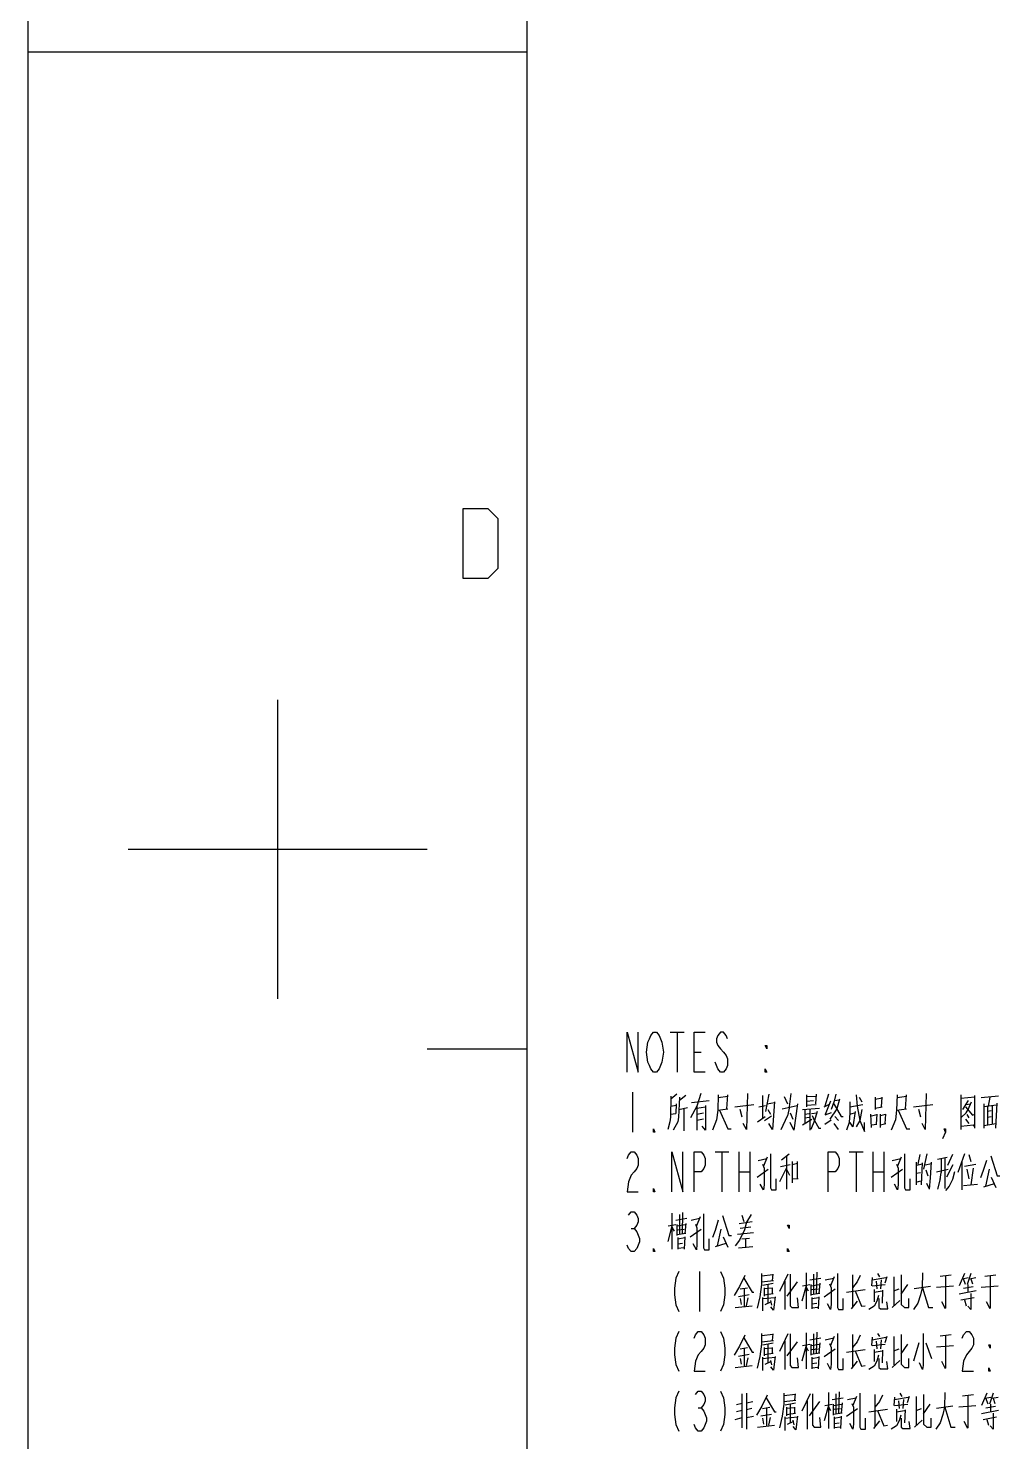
# Model space of a CAD drawing. Header units: millimetres. Extents: x 0 to 210, y 0 to 297.
# Drawn here: x 0 to 48.7, y 78.8 to 149.7 of the extents above; entities that cross this region are included whole.
import ezdxf

# ---------------------------------------------------------------- set-up
doc = ezdxf.new("R2010")
doc.units = ezdxf.units.MM
doc.header["$LTSCALE"] = 19.36
doc.layers.get('0').update_dxf_attribs({"linetype": 'CONTINUOUS'})

msp = doc.modelspace()

# ---------------------------------------------------------------- linework, layer by layer
at = {"color": 2}
for p, q in [((0, 0), (0, 297)), ((0, 148.5), (25, 148.5)), ((12.5, 101), (12.5, 116)), ((5, 108.5), (20, 108.5)), ((32.18, 99.32), (32.88, 99.32)), ((32.53, 99.32), (32.53, 97.32)), ((20, 98.5), (25, 98.5)), ((33.37, 98.32), (33.72, 98.32)), ((30.29, 96.32), (30.29, 94.32)), ((32.503, 96.223), (32.21, 95.965)), ((32.477, 95.739), (32.45, 95.255)), ((32.957, 96.158), (32.637, 95.9)), ((33.25, 95.804), (34.13, 95.9)), ((35.063, 96.094), (34.583, 96.029)), ((35.01, 95.481), (35.063, 96.191)), ((35.41, 95.578), (36.37, 95.707)), ((36.797, 96.158), (36.797, 95.029)), ((37.117, 96.223), (36.957, 95.352)), ((37.037, 95.739), (37.41, 95.804)), ((37.89, 96.094), (38.05, 95.739)), ((38.157, 95.578), (38.237, 96.255)), ((39.01, 96.191), (39.01, 95.578)), ((39.01, 96.094), (39.49, 96.126)), ((39.01, 95.868), (39.357, 95.9)), ((39.01, 95.674), (39.49, 95.707)), ((39.49, 96.223), (39.463, 95.739)), ((39.89, 95.578), (40.13, 95.707)), ((40.103, 96.223), (39.917, 95.61)), ((40.21, 95.868), (39.943, 95.191)), ((40.397, 95.9), (40.663, 95.933)), ((41.17, 95.578), (41.837, 95.707)), ((41.65, 96.062), (41.783, 95.836)), ((42.45, 96.062), (42.45, 95.449)), ((42.45, 95.965), (42.797, 96.029)), ((42.77, 95.578), (42.797, 96.062)), ((44.023, 96.094), (43.543, 96.029)), ((43.97, 95.481), (44.023, 96.191)), ((44.37, 95.578), (45.33, 95.707)), ((46.743, 96.191), (46.743, 94.449)), ((46.743, 96.158), (46.743, 94.545)), ((47.437, 96.062), (46.743, 95.997)), ((47.117, 95.9), (46.823, 95.449)), ((47.01, 95.707), (47.223, 95.739)), ((47.437, 94.578), (47.437, 96.158)), ((48.637, 96.126), (47.757, 96.029)), ((47.89, 95.739), (47.89, 94.513)), ((48.13, 95.61), (48.21, 96.062)), ((48.503, 94.513), (48.557, 95.771)), ((32.183, 95.223), (32.45, 95.255)), ((32.21, 95.61), (32.477, 95.674)), ((32.61, 95.449), (33.037, 95.545)), ((32.85, 95.513), (32.85, 94.384)), ((33.517, 95.61), (33.517, 94.416)), ((33.517, 95.513), (33.943, 95.578)), ((33.517, 95.223), (33.837, 95.287)), ((34.557, 95.416), (35.063, 95.481)), ((35.783, 95.062), (35.677, 95.449)), ((36.557, 94.836), (36.93, 95.094)), ((36.61, 95.578), (36.957, 95.642)), ((36.903, 94.9), (37.25, 95.126)), ((37.063, 95.449), (37.197, 95.223)), ((37.73, 94.449), (38.05, 95.126)), ((37.783, 95.481), (38.53, 95.642)), ((38.157, 95.578), (38.05, 95.126)), ((38.183, 95.287), (38.317, 94.965)), ((38.797, 95.449), (39.65, 95.513)), ((38.93, 95.449), (38.93, 94.771)), ((38.93, 95.223), (39.143, 95.255)), ((38.93, 95.029), (39.143, 95.062)), ((39.17, 95.449), (39.17, 94.416)), ((39.25, 95.255), (39.543, 95.287)), ((40.237, 95.287), (39.917, 95.158)), ((40.423, 95.094), (40.61, 94.9)), ((41.17, 95.223), (41.41, 95.287)), ((42.263, 94.545), (42.237, 95.223)), ((42.263, 95.126), (42.53, 95.191)), ((42.45, 95.513), (42.797, 95.578)), ((42.53, 95.223), (42.503, 94.707)), ((42.69, 95.223), (42.69, 94.545)), ((42.957, 95.191), (42.717, 95.126)), ((42.957, 94.739), (42.983, 95.223)), ((43.517, 95.416), (44.023, 95.481)), ((44.743, 95.062), (44.637, 95.449)), ((46.77, 95.062), (47.01, 95.287)), ((47.037, 95.191), (47.143, 95.029)), ((48.53, 95.674), (47.89, 95.578)), ((48.077, 95.61), (48.077, 94.674)), ((48.263, 95.384), (48.077, 95.352)), ((48.077, 95.062), (48.263, 95.094)), ((48.317, 95.61), (48.317, 94.707)), ((33.837, 94.965), (33.517, 94.9)), ((38.797, 94.674), (39.277, 94.965)), ((39.41, 94.9), (39.223, 94.449)), ((39.917, 94.707), (40.237, 94.933)), ((40.61, 94.449), (40.397, 94.739)), ((42.263, 94.674), (42.53, 94.707)), ((42.717, 94.674), (42.983, 94.739)), ((46.743, 94.61), (47.383, 94.674)), ((46.983, 94.965), (47.143, 94.739)), ((47.89, 94.642), (48.503, 94.739)), ((34.42, 93.32), (35.12, 93.32)), ((34.77, 93.32), (34.77, 91.32)), ((35.61, 93.32), (35.61, 91.32)), ((36.17, 93.32), (36.17, 91.32)), ((36.583, 92.9), (37.01, 92.997)), ((37.037, 93.062), (36.85, 92.61)), ((37.757, 92.933), (38.13, 93.223)), ((37.997, 93.094), (37.997, 91.449)), ((41.14, 93.32), (41.84, 93.32)), ((41.49, 93.32), (41.49, 91.32)), ((42.33, 93.32), (42.33, 91.32)), ((42.89, 93.32), (42.89, 91.32)), ((43.303, 92.9), (43.73, 92.997)), ((43.757, 93.062), (43.57, 92.61)), ((44.69, 93.191), (44.583, 92.707)), ((45.037, 93.223), (44.877, 92.449)), ((45.57, 92.965), (46.05, 93.062)), ((45.757, 92.965), (45.757, 92.287)), ((45.943, 93.029), (45.943, 91.481)), ((46.317, 93.191), (46.077, 92.642)), ((46.93, 93.223), (46.583, 92.287)), ((47.143, 93.191), (47.25, 92.836)), ((35.61, 92.32), (36.17, 92.32)), ((36.53, 92.062), (37.09, 92.449)), ((37.677, 91.836), (37.997, 92.513)), ((38.183, 92.674), (37.703, 92.578)), ((37.997, 92.449), (38.157, 92.158)), ((38.29, 92.836), (38.29, 91.771)), ((38.557, 92.739), (38.29, 92.674)), ((38.557, 91.997), (38.557, 92.836)), ((42.33, 92.32), (42.89, 92.32)), ((43.25, 92.062), (43.81, 92.449)), ((44.503, 92.804), (44.503, 91.674)), ((44.503, 92.255), (44.717, 92.287)), ((44.797, 92.707), (44.53, 92.642)), ((44.77, 91.674), (44.823, 92.771)), ((44.957, 92.674), (45.277, 92.739)), ((44.983, 92.416), (45.09, 92.126)), ((45.517, 92.32), (46.103, 92.449)), ((45.703, 91.933), (45.757, 92.287)), ((46.343, 92.674), (46.023, 92.062)), ((46.797, 92.836), (46.797, 91.416)), ((46.93, 92.61), (47.49, 92.707)), ((47.037, 92.449), (47.143, 91.965)), ((47.357, 92.513), (47.25, 91.674)), ((48.157, 92.449), (47.97, 91.61)), ((38.29, 91.965), (38.583, 91.997)), ((44.503, 91.804), (44.743, 91.868)), ((45.17, 91.449), (45.037, 91.739)), ((45.703, 91.965), (45.57, 91.449)), ((46.877, 91.642), (47.57, 91.707)), ((47.89, 91.578), (48.423, 91.739)), ((48.263, 92.062), (48.503, 91.545)), ((32.263, 90.255), (32.263, 88.449)), ((32.637, 90.191), (32.637, 89.191)), ((32.797, 90.287), (32.77, 89.223)), ((33.677, 90.062), (33.49, 89.61)), ((35.757, 90.158), (35.863, 89.836)), ((30.22, 89.486), (30.36, 89.486)), ((32.263, 89.61), (32.05, 88.836)), ((32.077, 89.61), (32.45, 89.674)), ((32.263, 89.545), (32.37, 89.352)), ((32.45, 89.9), (33.01, 89.997)), ((32.503, 89.674), (32.503, 89.126)), ((32.503, 89.61), (32.93, 89.674)), ((32.557, 89.416), (32.877, 89.449)), ((32.957, 89.739), (32.903, 89.223)), ((33.17, 89.062), (33.73, 89.449)), ((33.223, 89.9), (33.65, 89.997)), ((34.717, 89.449), (34.53, 88.61)), ((35.623, 89.739), (36.29, 89.836)), ((36.21, 89.545), (35.677, 89.481)), ((32.957, 89.223), (32.503, 89.158)), ((32.557, 89.029), (32.557, 88.449)), ((32.557, 88.965), (32.903, 89.029)), ((32.557, 88.707), (32.797, 88.739)), ((32.903, 89.062), (32.877, 88.449)), ((34.45, 88.578), (34.983, 88.739)), ((34.823, 89.062), (35.063, 88.545)), ((35.543, 89.191), (36.343, 89.287)), ((35.757, 88.965), (36.157, 88.997)), ((35.943, 88.965), (35.943, 88.513)), ((32.877, 88.513), (32.557, 88.481)), ((35.597, 88.513), (36.317, 88.578)), ((33.65, 87.32), (33.65, 85.32)), ((36.743, 87.223), (36.743, 86.674)), ((38.983, 87.255), (38.983, 85.449)), ((39.517, 87.287), (39.49, 86.223)), ((42.557, 87.223), (42.663, 87.062)), ((44.823, 87.255), (44.797, 86.513)), ((46.93, 87.223), (46.663, 86.61)), ((47.25, 87.223), (47.063, 86.674)), ((35.677, 86.449), (36.05, 86.513)), ((36.743, 86.674), (36.663, 86.062)), ((37.33, 87.158), (36.743, 87.094)), ((36.743, 86.804), (37.357, 86.868)), ((36.823, 86.642), (37.33, 86.739)), ((36.877, 86.513), (36.877, 86.094)), ((37.09, 85.739), (37.09, 86.674)), ((37.303, 86.868), (37.33, 87.191)), ((37.303, 86.223), (37.303, 86.513)), ((38.077, 87.191), (37.65, 86.32)), ((37.917, 86.836), (37.917, 85.416)), ((38.53, 86.804), (38.023, 86.094)), ((38.983, 86.61), (38.77, 85.836)), ((38.797, 86.61), (39.17, 86.674)), ((38.983, 86.545), (39.09, 86.352)), ((39.17, 86.9), (39.73, 86.997)), ((39.223, 86.674), (39.223, 86.126)), ((39.223, 86.61), (39.65, 86.674)), ((39.357, 87.191), (39.357, 86.191)), ((39.677, 86.739), (39.623, 86.223)), ((39.943, 86.9), (40.37, 86.997)), ((40.397, 87.062), (40.21, 86.61)), ((41.303, 87.158), (41.303, 85.513)), ((42.29, 87.029), (42.263, 86.61)), ((42.29, 86.9), (42.983, 87.029)), ((42.29, 86.61), (42.957, 86.674)), ((42.503, 86.836), (42.53, 86.449)), ((42.743, 86.9), (42.717, 86.449)), ((43.037, 87.062), (42.93, 86.739)), ((43.383, 87.062), (43.383, 85.642)), ((43.757, 86.191), (44.077, 86.674)), ((45.223, 86.578), (44.397, 86.449)), ((45.517, 86.545), (46.37, 86.61)), ((45.703, 87.094), (46.263, 87.158)), ((45.97, 87.126), (45.97, 85.481)), ((46.823, 86.965), (47.117, 87.029)), ((46.983, 86.674), (46.877, 86.965)), ((46.877, 86.481), (47.357, 86.578)), ((47.117, 86.287), (47.117, 86.674)), ((47.17, 86.965), (47.49, 87.029)), ((47.25, 86.965), (47.33, 86.707)), ((47.757, 86.545), (48.61, 86.61)), ((47.943, 87.094), (48.503, 87.158)), ((48.21, 87.126), (48.21, 85.481)), ((36.13, 86.158), (35.597, 86.062)), ((35.677, 85.965), (35.73, 85.674)), ((35.89, 85.578), (35.89, 86.481)), ((35.997, 85.61), (36.077, 85.997)), ((36.663, 86.062), (36.53, 85.481)), ((36.797, 85.965), (37.437, 86.029)), ((36.797, 86.029), (36.797, 85.352)), ((37.303, 86.481), (36.877, 86.449)), ((36.877, 86.158), (37.33, 86.223)), ((36.93, 85.674), (37.223, 85.804)), ((37.197, 85.868), (37.25, 85.642)), ((39.677, 86.223), (39.223, 86.158)), ((39.277, 86.416), (39.597, 86.449)), ((39.277, 86.029), (39.277, 85.449)), ((39.277, 85.965), (39.623, 86.029)), ((39.623, 86.062), (39.597, 85.449)), ((39.89, 86.062), (40.45, 86.449)), ((41.01, 86.287), (41.943, 86.416)), ((41.543, 85.836), (41.25, 85.449)), ((42.397, 86.416), (42.397, 85.804)), ((42.397, 86.287), (42.797, 86.352)), ((42.823, 86.384), (42.797, 85.739)), ((43.303, 85.513), (43.677, 85.868)), ((43.383, 86.352), (43.65, 86.449)), ((45.97, 85.449), (45.783, 85.804)), ((47.517, 86.352), (46.663, 86.191)), ((46.743, 85.9), (47.41, 86.029)), ((46.93, 85.9), (47.01, 85.61)), ((47.25, 86.223), (47.25, 85.416)), ((48.21, 85.449), (48.023, 85.804)), ((35.437, 85.513), (36.29, 85.61)), ((39.277, 85.707), (39.517, 85.739)), ((39.597, 85.513), (39.277, 85.481)), ((36.743, 83.674), (36.663, 83.062)), ((36.743, 84.223), (36.743, 83.674)), ((37.33, 84.158), (36.743, 84.094)), ((36.743, 83.804), (37.357, 83.868)), ((36.823, 83.642), (37.33, 83.739)), ((37.09, 82.739), (37.09, 83.674)), ((37.303, 83.868), (37.33, 84.191)), ((38.077, 84.191), (37.65, 83.32)), ((37.917, 83.836), (37.917, 82.416)), ((38.53, 83.804), (38.023, 83.094)), ((38.797, 83.61), (39.17, 83.674)), ((38.983, 84.255), (38.983, 82.449)), ((39.17, 83.9), (39.73, 83.997)), ((39.223, 83.674), (39.223, 83.126)), ((39.223, 83.61), (39.65, 83.674)), ((39.357, 84.191), (39.357, 83.191)), ((39.517, 84.287), (39.49, 83.223)), ((39.677, 83.739), (39.623, 83.223)), ((39.943, 83.9), (40.37, 83.997)), ((40.397, 84.062), (40.21, 83.61)), ((41.303, 84.158), (41.303, 82.513)), ((42.29, 84.029), (42.263, 83.61)), ((42.29, 83.9), (42.983, 84.029)), ((42.29, 83.61), (42.957, 83.674)), ((42.503, 83.836), (42.53, 83.449)), ((42.557, 84.223), (42.663, 84.062)), ((42.743, 83.9), (42.717, 83.449)), ((43.037, 84.062), (42.93, 83.739)), ((43.383, 84.062), (43.383, 82.642)), ((43.757, 83.191), (44.077, 83.674)), ((44.637, 83.739), (44.37, 82.836)), ((44.983, 83.739), (45.277, 82.965)), ((45.703, 84.094), (46.263, 84.158)), ((45.97, 84.126), (45.97, 82.481)), ((36.13, 83.158), (35.597, 83.062)), ((35.677, 83.449), (36.05, 83.513)), ((35.677, 82.965), (35.73, 82.674)), ((35.89, 82.578), (35.89, 83.481)), ((35.997, 82.61), (36.077, 82.997)), ((36.663, 83.062), (36.53, 82.481)), ((36.797, 82.965), (37.437, 83.029)), ((36.797, 83.029), (36.797, 82.352)), ((36.877, 83.513), (36.877, 83.094)), ((37.303, 83.481), (36.877, 83.449)), ((36.877, 83.158), (37.33, 83.223)), ((37.303, 83.223), (37.303, 83.513)), ((38.983, 83.61), (38.77, 82.836)), ((38.983, 83.545), (39.09, 83.352)), ((39.677, 83.223), (39.223, 83.158)), ((39.277, 83.416), (39.597, 83.449)), ((39.277, 83.029), (39.277, 82.449)), ((39.277, 82.965), (39.623, 83.029)), ((39.623, 83.062), (39.597, 82.449)), ((39.89, 83.062), (40.45, 83.449)), ((41.01, 83.287), (41.943, 83.416)), ((42.397, 83.416), (42.397, 82.804)), ((42.397, 83.287), (42.797, 83.352)), ((42.823, 83.384), (42.797, 82.739)), ((43.383, 83.352), (43.65, 83.449)), ((45.517, 83.545), (46.37, 83.61)), ((35.437, 82.513), (36.29, 82.61)), ((36.93, 82.674), (37.223, 82.804)), ((37.197, 82.868), (37.25, 82.642)), ((39.277, 82.707), (39.517, 82.739)), ((39.597, 82.513), (39.277, 82.481)), ((41.543, 82.836), (41.25, 82.449)), ((43.303, 82.513), (43.677, 82.868)), ((45.97, 82.449), (45.783, 82.804)), ((35.783, 79.481), (35.783, 81.191)), ((35.997, 81.223), (35.997, 79.416)), ((37.863, 81.223), (37.863, 80.674)), ((38.45, 81.158), (37.863, 81.094)), ((37.863, 80.804), (38.477, 80.868)), ((38.423, 80.868), (38.45, 81.191)), ((39.197, 81.191), (38.77, 80.32)), ((39.037, 80.836), (39.037, 79.416)), ((40.103, 81.255), (40.103, 79.449)), ((40.29, 80.9), (40.85, 80.997)), ((40.477, 81.191), (40.477, 80.191)), ((40.637, 81.287), (40.61, 80.223)), ((41.063, 80.9), (41.49, 80.997)), ((41.517, 81.062), (41.33, 80.61)), ((42.423, 81.158), (42.423, 79.513)), ((43.41, 81.029), (43.383, 80.61)), ((43.41, 80.9), (44.103, 81.029)), ((43.623, 80.836), (43.65, 80.449)), ((43.677, 81.223), (43.783, 81.062)), ((43.863, 80.9), (43.837, 80.449)), ((44.157, 81.062), (44.05, 80.739)), ((44.503, 81.062), (44.503, 79.642)), ((45.943, 81.255), (45.917, 80.513)), ((46.823, 81.094), (47.383, 81.158)), ((47.09, 81.126), (47.09, 79.481)), ((48.05, 81.223), (47.783, 80.61)), ((47.943, 80.965), (48.237, 81.029)), ((48.103, 80.674), (47.997, 80.965)), ((48.37, 81.223), (48.183, 80.674)), ((48.29, 80.965), (48.61, 81.029)), ((48.37, 80.965), (48.45, 80.707)), ((33.58, 80.486), (33.72, 80.486)), ((35.783, 80.707), (35.49, 80.642)), ((35.783, 80.352), (35.49, 80.287)), ((35.997, 80.739), (36.317, 80.804)), ((36.263, 80.449), (35.997, 80.384)), ((37.25, 80.158), (36.717, 80.062)), ((36.797, 80.449), (37.17, 80.513)), ((37.01, 79.578), (37.01, 80.481)), ((37.863, 80.674), (37.783, 80.062)), ((37.943, 80.642), (38.45, 80.739)), ((37.997, 80.513), (37.997, 80.094)), ((38.423, 80.481), (37.997, 80.449)), ((37.997, 80.158), (38.45, 80.223)), ((38.21, 79.739), (38.21, 80.674)), ((38.423, 80.223), (38.423, 80.513)), ((39.65, 80.804), (39.143, 80.094)), ((40.103, 80.61), (39.89, 79.836)), ((39.917, 80.61), (40.29, 80.674)), ((40.103, 80.545), (40.21, 80.352)), ((40.343, 80.674), (40.343, 80.126)), ((40.343, 80.61), (40.77, 80.674)), ((40.797, 80.223), (40.343, 80.158)), ((40.397, 80.416), (40.717, 80.449)), ((40.797, 80.739), (40.743, 80.223)), ((41.01, 80.062), (41.57, 80.449)), ((42.13, 80.287), (43.063, 80.416)), ((43.41, 80.61), (44.077, 80.674)), ((43.517, 80.416), (43.517, 79.804)), ((43.517, 80.287), (43.917, 80.352)), ((43.943, 80.384), (43.917, 79.739)), ((44.503, 80.352), (44.77, 80.449)), ((44.877, 80.191), (45.197, 80.674)), ((46.343, 80.578), (45.517, 80.449)), ((46.637, 80.545), (47.49, 80.61)), ((48.637, 80.352), (47.783, 80.191)), ((47.997, 80.481), (48.477, 80.578)), ((48.237, 80.287), (48.237, 80.674)), ((48.37, 80.223), (48.37, 79.416)), ((35.437, 79.9), (35.783, 79.997)), ((35.997, 79.997), (36.343, 80.062)), ((36.557, 79.513), (37.41, 79.61)), ((36.797, 79.965), (36.85, 79.674)), ((37.117, 79.61), (37.197, 79.997)), ((37.783, 80.062), (37.65, 79.481)), ((37.917, 79.965), (38.557, 80.029)), ((37.917, 80.029), (37.917, 79.352)), ((38.05, 79.674), (38.343, 79.804)), ((38.317, 79.868), (38.37, 79.642)), ((40.397, 80.029), (40.397, 79.449)), ((40.397, 79.965), (40.743, 80.029)), ((40.397, 79.707), (40.637, 79.739)), ((40.717, 79.513), (40.397, 79.481)), ((40.743, 80.062), (40.717, 79.449)), ((42.663, 79.836), (42.37, 79.449)), ((44.423, 79.513), (44.797, 79.868)), ((47.09, 79.449), (46.903, 79.804)), ((47.863, 79.9), (48.53, 80.029)), ((48.05, 79.9), (48.13, 79.61))]:
    msp.add_line(p, q, dxfattribs=at)
at = {"color": 7}
msp.add_line((25, 5), (25, 292), dxfattribs=at)
at = {"color": 2}
for points in [[(21.791, 122.088), (21.791, 125.588), (23.041, 125.588), (23.541, 125.088), (23.541, 122.588), (23.041, 122.088), (21.791, 122.088)], [(30.01, 97.32), (30.01, 99.32), (30.57, 97.32), (30.57, 99.32)], [(31.69, 97.653), (31.62, 97.486), (31.48, 97.32), (31.34, 97.32), (31.2, 97.486), (31.13, 97.653), (31.06, 97.82), (30.99, 98.32), (31.06, 98.82), (31.13, 98.986), (31.2, 99.153), (31.34, 99.32), (31.48, 99.32), (31.62, 99.153), (31.69, 98.986), (31.76, 98.82), (31.83, 98.32), (31.76, 97.82), (31.69, 97.653)], [(33.93, 97.32), (33.37, 97.32), (33.37, 99.32), (33.93, 99.32)], [(35.05, 98.986), (34.98, 99.153), (34.84, 99.32), (34.7, 99.32), (34.56, 99.153), (34.49, 98.986), (34.49, 98.82), (34.56, 98.653), (34.7, 98.486), (34.84, 98.32), (34.98, 98.153), (35.05, 97.986), (35.05, 97.653), (34.98, 97.486), (34.84, 97.32), (34.7, 97.32), (34.56, 97.486), (34.49, 97.653), (34.42, 97.82)], [(37.01, 98.653), (37.01, 98.486), (36.94, 98.653), (37.01, 98.653)], [(37.01, 97.32), (36.94, 97.32), (36.94, 97.486), (37.01, 97.32)], [(32.21, 96.126), (32.183, 95.062), (32.157, 94.836), (32.05, 94.449)], [(32.637, 96.062), (32.583, 95.062), (32.557, 94.836), (32.317, 94.416)], [(33.703, 96.255), (33.517, 95.61), (33.197, 95.029)], [(34.583, 96.191), (34.557, 95.416), (34.503, 94.933), (34.29, 94.416)], [(36.05, 96.255), (35.997, 94.449), (35.837, 94.739)], [(37.41, 95.836), (37.303, 94.449), (37.117, 94.739)], [(38.557, 95.739), (38.37, 94.416), (38.183, 94.804)], [(40.663, 95.965), (40.53, 95.481), (40.183, 94.965)], [(40.477, 96.223), (40.397, 95.868), (40.237, 95.449)], [(40.37, 95.739), (40.743, 95.094), (40.85, 95.094)], [(41.17, 95.836), (41.17, 95.287), (41.143, 94.804), (41.01, 94.416)], [(41.49, 96.191), (41.543, 95.61), (41.677, 94.9), (41.917, 94.352), (41.917, 94.804)], [(43.543, 96.191), (43.517, 95.416), (43.463, 94.933), (43.25, 94.416)], [(45.01, 96.255), (44.957, 94.449), (44.797, 94.739)], [(47.01, 95.287), (47.117, 95.449), (47.277, 95.836)], [(33.943, 95.642), (33.943, 94.416), (33.783, 94.61)], [(34.637, 95.416), (35.063, 94.481), (35.223, 94.481)], [(39.543, 95.352), (39.41, 94.9), (39.303, 95.126)], [(41.437, 95.352), (41.33, 94.578), (41.197, 94.804)], [(41.783, 95.449), (41.677, 94.9), (41.49, 94.578)], [(43.597, 95.416), (44.023, 94.481), (44.183, 94.481)], [(46.983, 95.578), (47.33, 95.158), (47.41, 95.191)], [(31.41, 94.32), (31.34, 94.32), (31.34, 94.486), (31.41, 94.32)], [(39.41, 94.9), (39.623, 94.513), (39.73, 94.513)], [(45.97, 94.32), (45.9, 94.486), (45.97, 94.486), (45.97, 94.32), (45.83, 93.986)], [(47.437, 94.513), (47.437, 94.578), (47.383, 94.674)], [(30.01, 92.986), (30.08, 93.153), (30.22, 93.32), (30.36, 93.32), (30.5, 93.153), (30.57, 92.986), (30.57, 92.653), (30.5, 92.486), (30.36, 92.32), (30.22, 92.153), (30.08, 91.82), (30.01, 91.32), (30.57, 91.32)], [(32.25, 91.32), (32.25, 93.32), (32.81, 91.32), (32.81, 93.32)], [(33.37, 91.32), (33.37, 93.32), (33.72, 93.32), (33.86, 93.153), (33.93, 92.986), (33.93, 92.653), (33.86, 92.486), (33.72, 92.32), (33.37, 92.32)], [(37.197, 93.223), (37.197, 91.513), (37.25, 91.416), (37.49, 91.416), (37.49, 91.965)], [(40.09, 91.32), (40.09, 93.32), (40.44, 93.32), (40.58, 93.153), (40.65, 92.986), (40.65, 92.653), (40.58, 92.486), (40.44, 92.32), (40.09, 92.32)], [(43.917, 93.223), (43.917, 91.513), (43.97, 91.416), (44.21, 91.416), (44.21, 91.965)], [(48.023, 92.9), (47.863, 92.384), (47.73, 92.029)], [(48.237, 93.126), (48.557, 92.126), (48.69, 92.126)], [(36.797, 92.707), (36.877, 92.513), (36.877, 91.674), (36.85, 91.416), (36.69, 91.707)], [(43.517, 92.707), (43.597, 92.513), (43.597, 91.674), (43.57, 91.416), (43.41, 91.707)], [(45.17, 91.449), (45.223, 92.029), (45.277, 92.804)], [(46.423, 92.32), (46.317, 91.933), (46.157, 91.61), (45.97, 91.384)], [(31.41, 91.32), (31.34, 91.32), (31.34, 91.486), (31.41, 91.32)], [(30.08, 90.153), (30.22, 90.32), (30.36, 90.32), (30.5, 90.153), (30.57, 89.986), (30.57, 89.82), (30.5, 89.653), (30.36, 89.486), (30.5, 89.32), (30.57, 89.153), (30.64, 88.986), (30.64, 88.82), (30.57, 88.653), (30.5, 88.486), (30.36, 88.32), (30.22, 88.32), (30.08, 88.486), (30.01, 88.653)], [(33.837, 90.223), (33.837, 88.513), (33.89, 88.416), (34.13, 88.416), (34.13, 88.965)], [(34.797, 90.126), (35.117, 89.126), (35.25, 89.126)], [(36.237, 90.191), (35.997, 89.804), (35.89, 89.416), (35.65, 88.9), (35.437, 88.61)], [(33.437, 89.707), (33.517, 89.513), (33.517, 88.674), (33.49, 88.416), (33.33, 88.707)], [(34.583, 89.9), (34.423, 89.384), (34.29, 89.029)], [(38.13, 89.653), (38.13, 89.486), (38.06, 89.653), (38.13, 89.653)], [(31.41, 88.32), (31.34, 88.32), (31.34, 88.486), (31.41, 88.32)], [(38.13, 88.32), (38.06, 88.32), (38.06, 88.486), (38.13, 88.32)], [(32.6, 87.32), (32.46, 86.986), (32.39, 86.486), (32.39, 86.153), (32.46, 85.653), (32.6, 85.32)], [(34.7, 87.32), (34.84, 86.986), (34.91, 86.486), (34.91, 86.153), (34.84, 85.653), (34.7, 85.32)], [(40.557, 87.223), (40.557, 85.513), (40.61, 85.416), (40.85, 85.416), (40.85, 85.965)], [(35.917, 87.126), (35.65, 86.578), (35.383, 86.126)], [(35.863, 86.997), (36.29, 86.287), (36.37, 86.287)], [(38.183, 87.191), (38.183, 85.61), (38.263, 85.513), (38.61, 85.513), (38.557, 85.997)], [(40.157, 86.707), (40.237, 86.513), (40.237, 85.674), (40.21, 85.416), (40.05, 85.707)], [(41.703, 87.126), (41.543, 86.804), (41.303, 86.513)], [(43.757, 87.158), (43.757, 85.674), (43.917, 85.513), (44.13, 85.513), (44.13, 85.965)], [(44.797, 86.513), (44.717, 86.158), (44.583, 85.739), (44.37, 85.416)], [(44.823, 86.513), (45.117, 85.513), (45.33, 85.513)], [(37.437, 86.062), (37.383, 85.674), (37.357, 85.384), (37.223, 85.545)], [(41.437, 86.352), (41.757, 85.578), (41.943, 85.61)], [(42.61, 86.126), (42.53, 85.836), (42.397, 85.578), (42.13, 85.416)], [(42.637, 85.965), (42.637, 85.513), (42.717, 85.449), (43.09, 85.449), (43.037, 85.804)], [(47.25, 85.449), (47.25, 85.416), (47.09, 85.578)], [(32.6, 84.32), (32.46, 83.986), (32.39, 83.486), (32.39, 83.153), (32.46, 82.653), (32.6, 82.32)], [(33.37, 83.986), (33.44, 84.153), (33.58, 84.32), (33.72, 84.32), (33.86, 84.153), (33.93, 83.986), (33.93, 83.653), (33.86, 83.486), (33.72, 83.32), (33.58, 83.153), (33.44, 82.82), (33.37, 82.32), (33.93, 82.32)], [(34.7, 84.32), (34.84, 83.986), (34.91, 83.486), (34.91, 83.153), (34.84, 82.653), (34.7, 82.32)], [(35.917, 84.126), (35.65, 83.578), (35.383, 83.126)], [(35.863, 83.997), (36.29, 83.287), (36.37, 83.287)], [(38.183, 84.191), (38.183, 82.61), (38.263, 82.513), (38.61, 82.513), (38.557, 82.997)], [(40.157, 83.707), (40.237, 83.513), (40.237, 82.674), (40.21, 82.416), (40.05, 82.707)], [(40.557, 84.223), (40.557, 82.513), (40.61, 82.416), (40.85, 82.416), (40.85, 82.965)], [(41.703, 84.126), (41.543, 83.804), (41.303, 83.513)], [(43.757, 84.158), (43.757, 82.674), (43.917, 82.513), (44.13, 82.513), (44.13, 82.965)], [(44.85, 84.223), (44.85, 82.61), (44.823, 82.416), (44.663, 82.739)], [(46.81, 83.986), (46.88, 84.153), (47.02, 84.32), (47.16, 84.32), (47.3, 84.153), (47.37, 83.986), (47.37, 83.653), (47.3, 83.486), (47.16, 83.32), (47.02, 83.153), (46.88, 82.82), (46.81, 82.32), (47.37, 82.32)], [(48.21, 83.653), (48.21, 83.486), (48.14, 83.653), (48.21, 83.653)], [(37.437, 83.062), (37.383, 82.674), (37.357, 82.384), (37.223, 82.545)], [(41.437, 83.352), (41.757, 82.578), (41.943, 82.61)], [(42.61, 83.126), (42.53, 82.836), (42.397, 82.578), (42.13, 82.416)], [(42.637, 82.965), (42.637, 82.513), (42.717, 82.449), (43.09, 82.449), (43.037, 82.804)], [(48.21, 82.32), (48.14, 82.32), (48.14, 82.486), (48.21, 82.32)], [(32.6, 81.32), (32.46, 80.986), (32.39, 80.486), (32.39, 80.153), (32.46, 79.653), (32.6, 79.32)], [(33.44, 81.153), (33.58, 81.32), (33.72, 81.32), (33.86, 81.153), (33.93, 80.986), (33.93, 80.82), (33.86, 80.653), (33.72, 80.486), (33.86, 80.32), (33.93, 80.153), (34, 79.986), (34, 79.82), (33.93, 79.653), (33.86, 79.486), (33.72, 79.32), (33.58, 79.32), (33.44, 79.486), (33.37, 79.653)], [(34.7, 81.32), (34.84, 80.986), (34.91, 80.486), (34.91, 80.153), (34.84, 79.653), (34.7, 79.32)], [(37.037, 81.126), (36.77, 80.578), (36.503, 80.126)], [(36.983, 80.997), (37.41, 80.287), (37.49, 80.287)], [(39.303, 81.191), (39.303, 79.61), (39.383, 79.513), (39.73, 79.513), (39.677, 79.997)], [(41.677, 81.223), (41.677, 79.513), (41.73, 79.416), (41.97, 79.416), (41.97, 79.965)], [(42.823, 81.126), (42.663, 80.804), (42.423, 80.513)], [(44.877, 81.158), (44.877, 79.674), (45.037, 79.513), (45.25, 79.513), (45.25, 79.965)], [(41.277, 80.707), (41.357, 80.513), (41.357, 79.674), (41.33, 79.416), (41.17, 79.707)], [(42.557, 80.352), (42.877, 79.578), (43.063, 79.61)], [(43.73, 80.126), (43.65, 79.836), (43.517, 79.578), (43.25, 79.416)], [(45.917, 80.513), (45.837, 80.158), (45.703, 79.739), (45.49, 79.416)], [(45.943, 80.513), (46.237, 79.513), (46.45, 79.513)], [(38.557, 80.062), (38.503, 79.674), (38.477, 79.384), (38.343, 79.545)], [(43.757, 79.965), (43.757, 79.513), (43.837, 79.449), (44.21, 79.449), (44.157, 79.804)], [(48.37, 79.449), (48.37, 79.416), (48.21, 79.578)]]:
    msp.add_lwpolyline(points, dxfattribs=at)

doc.saveas('drawing.dxf')
